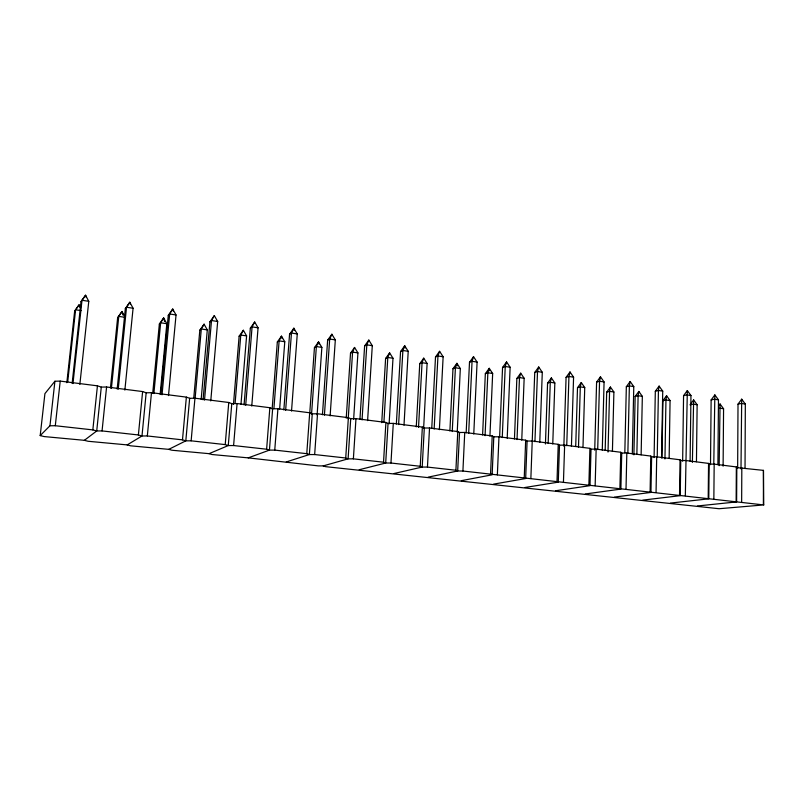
<?xml version="1.0" encoding="UTF-8"?>
<svg xmlns="http://www.w3.org/2000/svg" width="804" height="804" viewBox="0 0 804 804"><rect width="100%" height="100%" fill="white"/><g stroke="black" fill="none" stroke-linecap="round" stroke-linejoin="round"><path stroke-width="1.21" d="M763.388 504.399L763.448 470.37L736.816 467.606L736.343 466.933L714.173 464.119L709.138 464.099L708.555 463.405L685.812 460.511L680.757 460.501L680.043 459.787L656.707 456.823L651.622 456.813L650.788 456.069L626.829 453.024L621.723 453.034L620.758 452.26L596.156 449.134L591.03 449.145L589.915 448.341L564.639 445.135L559.494 445.145L558.237 444.321L532.258 441.024L527.092 441.044L525.675 440.19L498.972 436.793L493.787 436.823L492.209 435.939L464.742 432.451L459.536 432.482L457.777 431.567L429.527 427.979L424.301 428.019L422.361 427.075L393.287 423.386L388.041 423.427L385.91 422.442L355.971 418.643L350.715 418.703L348.373 417.678L317.53 413.769L312.264 413.829L309.701 412.774L277.923 408.733L272.636 408.814L269.853 407.708L237.079 403.548L231.783 403.638L228.758 402.492L194.95 398.201L189.654 398.302L186.367 397.116L151.484 392.684L146.167 392.794L142.62 391.558L106.59 386.985L101.284 387.106L97.435 385.83L60.22 381.106L54.913 381.237L44.923 393.618L40.2 435.587L44.16 436.572L84.37 440.321L88.048 441.265L127.193 444.903L130.62 445.818L168.75 449.356L171.925 450.23L209.07 453.667L212.025 454.521L248.235 457.868L318.304 465.878L323.248 465.898L348.102 458.843L353.378 458.853L383.538 462.199L385.699 463.014L390.965 463.024L420.241 466.28L422.2 467.054L427.457 467.084L455.898 470.239L457.677 470.993L462.913 471.023L763.74 504.932L719.108 508.721L325.58 466.662L323.248 465.898M763.74 504.932L763.448 470.37M745.037 468.099L745.328 404.06L741.69 399.176L738.012 404.161L737.65 468.069M736.142 501.374L736.343 466.933M736.816 467.606L736.615 501.917L697.46 505.977M740.997 468.873L741.69 399.176M741.65 501.987L741.821 467.626M723.108 466.179L723.57 408.764L720.062 404L718.625 405.94M713.781 464.179L714.846 394.925L718.474 399.859L717.912 464.702M713.851 498.902L714.173 464.119M719.148 465.677L720.062 404M708.203 498.269L708.555 463.405M709.138 464.099L708.786 498.832L670.456 503.083M710.495 464.682L711.128 399.97L714.846 394.925M690.103 461.225L690.958 395.548L687.33 390.563L683.571 395.668L682.646 461.205M692.385 462.431L693.641 399.91L697.138 404.734L696.455 461.707M679.531 495.083L680.043 459.787M680.757 460.501L680.244 495.666L642.788 500.118M685.33 495.726L687.33 390.563M669.139 458.24L670.074 400.593L666.576 395.729L662.928 400.704L661.933 458.23M657.23 457.094L658.436 390.463L659.109 386.091L662.727 391.136L661.581 457.607M664.958 458.963L665.953 399.97L666.576 395.729M650.114 491.817L650.788 456.069M651.622 456.813L650.949 492.42L614.427 497.083M654.094 457.597L655.32 391.267L659.109 386.091M656.054 492.48L656.707 456.823M636.868 454.31L638.115 395.709L638.848 391.437L642.336 396.362L641.13 454.843M624.819 452.692L626.336 386.744L630.165 381.508L633.783 386.603L632.306 453.938M626.014 489.144L626.829 453.024M627.854 453.366L629.371 385.91L630.165 381.508M633.894 454.843L635.15 396.472L638.848 391.437M619.904 488.46L620.758 452.26M621.723 453.034L620.879 489.083L585.352 493.968M605.181 450.129L606.688 392.141L610.417 387.036L613.894 392.01L612.417 451.366M608.015 452.049L609.573 391.357L610.417 387.036M594.719 450.18L596.598 382.111L600.477 376.795L604.075 381.95L602.276 450.17M595.151 485.716L596.156 449.134M597.704 449.587L599.553 381.247L600.477 376.795M582.97 447.627L584.739 387.558L581.272 382.533L577.503 387.699L575.714 446.391M588.88 485.013L589.915 448.341M591.03 449.145L589.995 485.666L555.524 490.772M571.433 446.3L573.584 377.187L569.996 371.971L566.076 377.357L563.855 446.27M578.498 447.064L580.307 386.885L581.272 382.533M559.494 445.145L558.277 482.149L524.932 487.495M563.443 482.189L564.639 445.135M566.74 445.707L568.941 376.453L569.996 371.971M548.167 443.376L550.288 382.292L551.383 377.91L554.84 382.995L552.76 443.959M557.001 481.475L558.237 444.321M539.765 442.29L542.288 372.282L538.71 367.006L534.74 372.473L530.861 478.571M545.434 443.979L547.574 383.146L551.383 377.91M527.092 441.044L525.665 478.531L493.525 484.139M534.931 441.677L537.514 371.538L538.71 367.006M517.032 439.577L519.484 377.589L520.711 373.167L524.158 378.302L521.756 440.18M524.238 477.837L525.675 440.19M507.213 438.2L510.128 367.257L506.57 361.921L502.56 367.448L499.626 436.994M514.449 438.974L516.861 378.473L520.711 373.167M497.364 474.852L498.972 436.793M502.259 437.577L505.234 366.483L506.57 361.921M485.073 435.688L487.867 372.754L489.234 368.292L492.661 373.488L489.927 436.15M490.551 474.089L492.209 435.939M493.787 436.823L492.148 474.812L461.285 480.681M473.767 433.999L477.094 362.081L473.546 356.685L469.496 362.292L466.159 432.813M482.601 434.934L485.345 373.669L489.234 368.292L489.586 370.734M462.913 471.023L464.742 432.451M468.672 433.356L472.059 361.297L473.546 356.685M452.25 431.527L455.406 367.8L456.913 363.297L460.33 368.554L457.225 432.16M455.898 470.239L457.777 431.567M459.536 432.482L457.677 470.993L428.17 477.134M449.888 430.964L452.984 368.745L456.913 363.297L457.305 365.77M427.457 467.084L429.527 427.979M431.748 428.452L435.507 356.996L439.607 351.308L443.135 356.765L439.376 429.688M434.14 429.024L437.959 355.961L439.607 351.308M418.522 427.406L422.06 362.704L423.728 358.162L427.115 363.478L423.638 428.06M420.241 466.28L422.361 427.075M424.301 428.019L422.2 467.054L394.161 473.496M416.271 426.874L419.758 363.689L423.728 358.162M396.352 424.02L400.563 351.549L404.713 345.78L408.211 351.308L404 425.205M398.603 424.562L402.884 350.474L404.713 345.78L405.095 347.981M383.538 462.199L385.91 422.442M388.041 423.427L385.699 463.014L359.197 469.747M389.116 423.829L392.995 358.262L389.628 352.886L385.608 358.483L381.739 422.673M390.965 463.024L393.287 423.386M383.93 421.929L387.799 357.468L389.628 352.886M367.599 420.633L372.292 345.68L368.815 340.092L364.624 345.941L359.931 419.467M353.629 419.346L357.931 352.906L354.584 347.459L350.524 353.147L346.233 418.17M353.378 458.853L355.971 418.643M362.051 419.929L366.815 344.826L368.815 340.092M348.212 418.804L352.584 352.092L354.584 347.459M350.715 418.703L348.102 458.843L345.73 457.999L348.373 417.678M322.444 414.774L327.64 340.182L331.871 334.233L335.328 339.901L330.122 415.919M324.414 415.196L329.69 339.017L331.871 334.233M311.55 414.171L316.364 346.564L318.545 341.891L321.861 347.398L317.118 414.874M312.264 413.829L309.369 454.551L286.274 461.938M40.2 435.587L49.959 425.778L55.295 425.728L92.832 429.899L96.721 430.964L102.058 430.924L138.388 434.964L141.986 435.989L147.323 435.959L182.488 439.858L185.814 440.843L191.141 440.823L225.22 444.612L228.276 445.557L233.602 445.547L266.626 449.215L269.44 450.119L274.757 450.109L306.776 453.677L309.369 454.551L314.666 454.551L317.53 413.769M306.776 453.677L309.701 412.774M309.711 413.718L314.444 347.65L318.545 341.891L319.007 344.092M291.53 411.065L297.269 333.941L293.852 328.213L289.561 334.243L283.842 409.939M274.757 450.109L277.923 408.733M279.641 409.015L284.777 341.73L281.48 336.152L277.33 342.001L272.134 409.125M285.641 410.321L291.46 333.037L293.852 328.213L294.344 330.524M266.626 449.215L269.853 407.708M272.636 408.814L269.44 450.119L248.235 457.868M273.923 408.291L279.119 340.866L281.48 336.152L281.983 338.394M245.692 405.306L252.084 326.876L254.687 322.002L258.064 327.811L251.763 406.07M235.08 403.528L240.778 335.017L243.351 330.253L246.597 335.901L240.979 404.271M233.602 445.547L237.079 403.548M244.064 404.955L250.345 328.132L254.687 322.002M225.22 444.612L228.758 402.492M231.783 403.638L228.276 445.557L209.07 453.667M233.461 404.402L239.14 336.193L243.351 330.253M203.07 399.819L209.934 321.831L214.326 315.61L217.673 321.489L210.769 400.915M204.517 400.121L211.512 320.525L214.326 315.61M193.744 398.281L199.834 330.203L204.085 324.183L207.301 329.901L201.161 399.387M191.141 440.823L194.95 398.201M195.091 398.613L201.312 328.987L204.085 324.183M182.488 439.858L186.367 397.116M189.654 398.302L185.814 440.843L168.75 449.356M160.137 394.342L166.83 323.71L163.654 317.922L159.353 324.042L152.71 393.256M160.79 394.513L168.287 315.339L172.729 309.017L176.036 314.977L168.498 395.598M162.036 394.784L169.674 313.982L172.729 309.017L173.272 311.108M147.323 435.959L151.484 392.684M153.876 393.548L160.659 322.776L163.654 317.922L164.579 321.449M138.388 434.964L142.62 391.558M146.167 392.794L141.986 435.989L127.193 444.903M117.173 389.046L125.334 308.635L129.826 302.214L133.082 308.254L124.871 390.111M119.987 368.091L120.238 365.619M118.218 389.267L126.529 307.228L129.826 302.214L130.409 304.344M102.058 430.924L106.59 386.985M110.429 388.071L117.645 317.691L121.997 311.48L125.133 317.349L118.771 316.374L117.645 317.691M111.404 388.322L118.771 316.374L121.997 311.48L122.992 315.067M92.832 429.899L97.435 385.83M101.284 387.106L96.721 430.964L84.37 440.321M72.963 383.578L81.998 300.264L85.566 295.199L88.772 301.319L79.847 384.443M66.832 382.714L74.651 311.148L79.063 304.837L80.601 307.811M67.727 381.689L75.586 309.771L81.053 310.615M72.149 383.397L81.013 301.731L81.998 300.264L88.772 301.319M49.959 425.778L54.913 381.237M55.295 425.728L60.22 381.106M81.013 301.731L85.566 295.199L86.189 297.369M74.651 311.148L79.063 304.837L79.666 306.927M693.641 399.91L690.023 404.834L693.118 404.121L697.138 404.734M125.334 308.635L126.529 307.228L133.082 308.254M159.353 324.042L160.659 322.776L166.83 323.71M168.287 315.339L169.674 313.982L176.036 314.977M199.834 330.203L201.312 328.987L207.301 329.901M209.934 321.831L211.512 320.525L217.673 321.489M239.14 336.193L240.778 335.017L246.597 335.901M250.345 328.132L252.084 326.876L258.064 327.811M277.33 342.001L279.119 340.866L284.777 341.73M289.561 334.243L291.46 333.037L297.269 333.941M314.444 347.65L316.364 346.564L321.861 347.398M327.64 340.182L329.69 339.017L335.328 339.901M350.524 353.147L352.584 352.092L357.931 352.906M364.624 345.941L366.815 344.826L372.292 345.68M385.608 358.483L387.799 357.468L392.995 358.262M400.563 351.549L402.884 350.474L408.211 351.308M419.758 363.689L422.06 362.704L427.115 363.478M435.507 356.996L437.959 355.961L443.135 356.765M452.984 368.745L455.406 367.8L460.33 368.554M469.496 362.292L472.059 361.297L477.094 362.081M485.345 373.669L487.867 372.754L492.661 373.488M502.56 367.448L505.234 366.483L510.128 367.257M516.861 378.473L519.484 377.589L524.158 378.302M534.74 372.473L537.514 371.538L542.288 372.282M547.574 383.146L550.288 382.292L554.84 382.995M566.076 377.357L568.941 376.453L573.584 377.187M577.503 387.699L580.307 386.885L584.739 387.558M596.598 382.111L599.553 381.247L604.075 381.95M606.688 392.141L609.573 391.357L613.894 392.01M626.336 386.744L629.371 385.91L633.783 386.603M635.15 396.472L638.115 395.709L642.336 396.362M655.32 391.267L658.436 390.463L662.727 391.136M662.928 400.704L665.953 399.97L670.074 400.593M683.571 395.668L686.767 394.895L690.958 395.548M711.128 399.97L714.394 399.216L718.474 399.859M738.012 404.161L741.338 403.437L745.328 404.06M314.666 454.551L345.73 457.999M719.64 408.171L723.57 408.764"/></g></svg>
